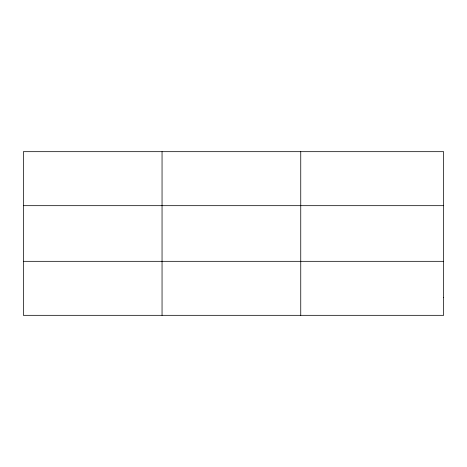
<?xml version="1.0" encoding="UTF-8"?>
<svg xmlns="http://www.w3.org/2000/svg" width="467" height="467" viewBox="0 0 467 467"><rect width="100%" height="100%" fill="white"/><g stroke="black" fill="none" stroke-linecap="round" stroke-linejoin="round"><path stroke-width="0.7" d="M162.049 315.324L162.049 151.676M300.748 315.324L300.748 151.676M23.35 205.678L443.65 205.678M23.35 261.322L443.65 261.322M443.65 297.321L443.65 315.324L23.35 315.324L23.35 151.676L443.65 151.676L443.65 297.321"/></g></svg>
